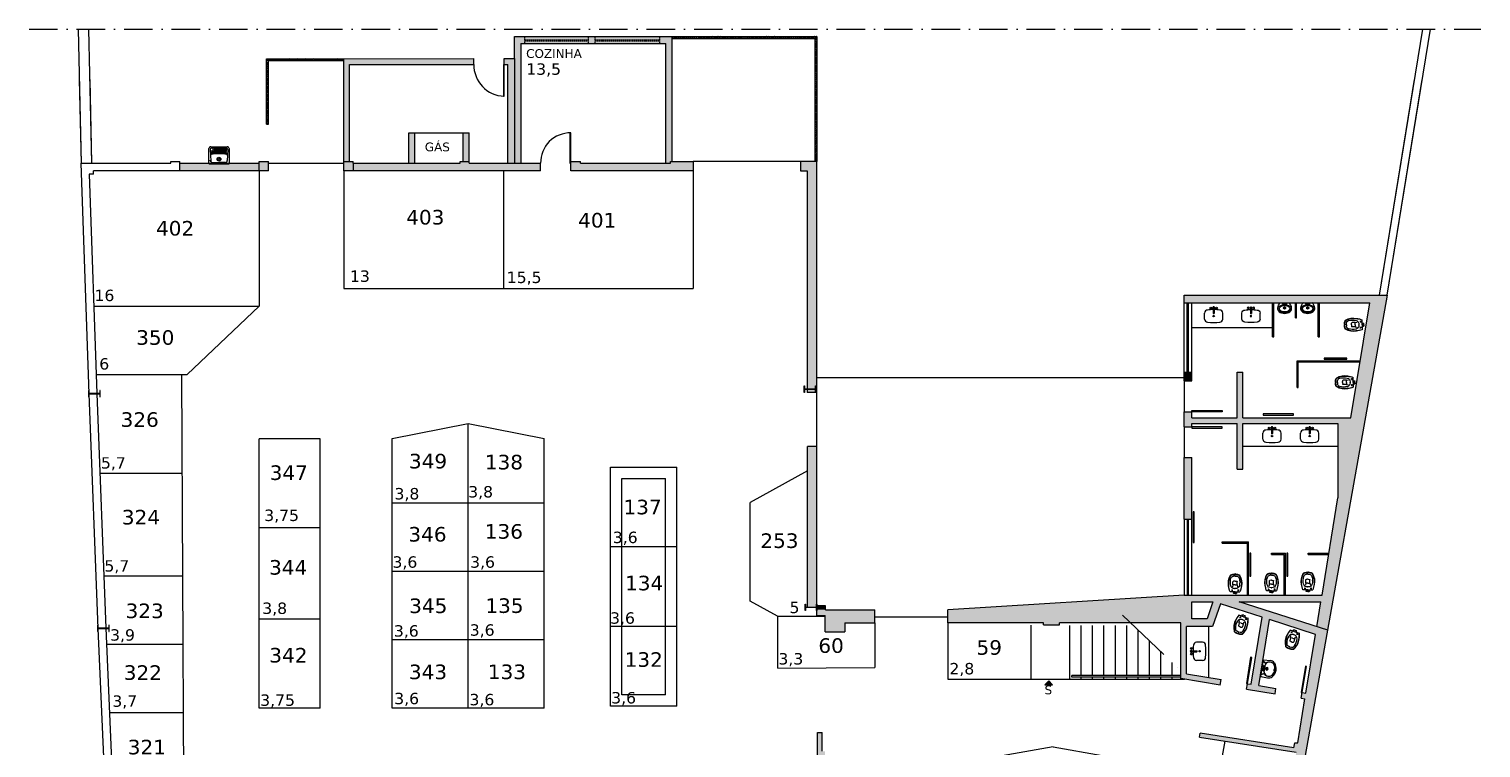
# Model space of a CAD drawing. Extents: x 12209 to 16033, y -13036 to -7356.
# Drawn here: x 12209 to 16033, y -9250 to -7356 of the extents above; entities that cross this region are included whole.
import ezdxf

# ---------------------------------------------------------------- set-up
doc = ezdxf.new("R2010")
doc.units = 0
doc.header["$LTSCALE"] = 100
doc.header["$MEASUREMENT"] = 0
for name, pattern in [('DASHDOT', [2.5, 1.5, -0.5, 0, -0.5]), ('DASHED', [19.05, 12.7, -6.35]), ('HIDDEN', [0.375, 0.25, -0.125])]:
    doc.linetypes.add(name, pattern=pattern)
doc.layers.get('0').update_dxf_attribs({"linetype": 'CONTINUOUS'})
for name, color, linetype in [('1 - AREA', 2, 'CONTINUOUS'), ('4 - BLOCO', 1, 'CONTINUOUS'), ('4 - DIVISORIA', 4, 'CONTINUOUS'), ('4 - HACHURA PAREDE', 251, 'CONTINUOUS'), ('4 - LOUCAS', 1, 'CONTINUOUS'), ('4 - P01', 1, 'CONTINUOUS'), ('4 - P02', 2, 'CONTINUOUS'), ('4 - P03', 3, 'CONTINUOUS'), ('4 - P04', 4, 'CONTINUOUS'), ('4 - P05', 5, 'CONTINUOUS'), ('4 - P06', 6, 'CONTINUOUS'), ('4 - PROJEÇÃO', 1, 'HIDDEN'), ('4 - SIMBOLOS', 2, 'CONTINUOUS'), ('4 - TRACP', 1, 'DASHDOT'), ('4 - VEGETAÇÃO', 93, 'CONTINUOUS'), ('5 - COTAS  ESTUDO', 152, 'CONTINUOUS'), ('5 - NUMERAÇÃO', 1, 'CONTINUOUS'), ('5 - TEXTO', 1, 'CONTINUOUS'), ('ARQ - Louças', 1, 'CONTINUOUS'), ('HACHURA PAREDE', 250, 'CONTINUOUS')]:
    doc.layers.add(name, color=color, linetype=linetype)
doc.styles.add('NUMERAÇAO', font='verdana.ttf', dxfattribs={"height": 30})
doc.styles.add('NUMERAÇÃO', font='verdana.ttf', dxfattribs={"height": 30})
pattern_1 = [(45, (-5765.545, -2), (-2.6516504, 2.6516504), []), (135, (-5765.545, -2), (-7.9549513, 2.6516504), [9.375, -5.625])]

# ---------------------------------------------------------------- blocks, each defined once
blk = doc.blocks.new('CubaRETANGULARde embutir.PL')
for p, q in [((-1, 39.2), (-1, 24.2)), ((1, 39.2), (1, 24.2)), ((-24, 9), (-24, 25)), ((24, 9), (24, 25))]:
    blk.add_line(p, q)
for centre, radius in [((-7.2, 38.2), 2.4), ((7.6, 38.2), 2.4), ((0, 17), 1.82)]:
    blk.add_circle(centre, radius)
for centre, radius, start, end in [((0, 39.2), 2.4, 294.6082, 245.3918), ((0, 39.2), 1, 0, 180), ((-16, 25), 8, 90, 180), ((-16, 9), 8, 180, 270), ((0, -94.5), 128.5, 90.4459, 97.1527), ((0, 128.5), 128.5, 262.8473, 277.1527), ((0, 24.2), 1, 180, 0), ((0, -94.5), 128.5, 82.8473, 89.5541), ((16, 25), 8, 0, 90), ((16, 9), 8, 270, 0)]:
    blk.add_arc(centre, radius, start, end)
blk = doc.blocks.new('Mic')
at = {"layer": '4 - P01'}
for p, q in [((-2.9, 5), (-3.2, 2.7)), ((-3, 2.6), (-2.8, 4.9)), ((-2.4, 5.3), (0, 5.4)), ((-0.2, 5.8), (-2.3, 5.7)), ((0, 10.8), (0, 0)), ((0, 0), (0, -10.8)), ((-2.9, -5), (-3.2, -2.7)), ((-3, -2.6), (-2.8, -4.9)), ((-2.4, -5.3), (0, -5.5)), ((-0.2, -5.9), (-2.3, -5.7))]:
    blk.add_line(p, q, dxfattribs=at)
for centre, radius in [((-16.5, 0), 0.4), ((-15.8, 1.7), 0.4), ((-14.1, 2.4), 0.4), ((-14.1, 0), 0.4), ((-12.4, 1.7), 0.4), ((-11.7, 0), 0.4), ((-4.5, 0), 2.4), ((-4.5, 0), 0.75), ((-15.8, -1.7), 0.4), ((-14.1, -2.4), 0.4), ((-12.4, -1.7), 0.4)]:
    blk.add_circle(centre, radius, dxfattribs=at)
at = {"layer": '4 - P01', "linetype": 'DASHDOT'}
blk.add_circle((-14.1, 0), 2.4, dxfattribs=at)
at = {"layer": '4 - P01'}
for centre, radius, start, end in [((-6.1, 0.3), 19.9, 150.9353, 180.9922), ((-14.8, 4.7), 10.2, 108.4266, 148.893), ((-2.2, 0.3), 21.3, 152.821, 180.7299), ((-2.2, -0.3), 21.3, 179.2701, 207.179), ((-13.7, 6.3), 8.24, 100.5743, 153.3221), ((-16.7, 11.4), 7.03, 54.1436, 108.97), ((-16.6, 9.1), 5.43, 75.3439, 104.6479), ((-16.6, 9.1), 5.43, 61.102, 75.3439), ((-20.2, 4.3), 11.4, 13.6891, 57.0714), ((-20.4, 6.5), 13.1, 19.1635, 53.5427), ((-27.5, 0.5), 19.5, 358.4724, 19.3888), ((-27.5, -0.5), 19.5, 340.6112, 1.5276), ((-33.7, 0.7), 27.6, 2.3143, 21.5339), ((-4.5, 0), 2.66, 68.1735, 117.0317), ((-3.4, 2.6), 0.433, 248.5691, 356.8402), ((-3.5, 2.7), 0.288, 257.2788, 353.7966), ((-2.2, 4.9), 0.724, 95.5722, 174.4278), ((-2.3, 4.9), 0.456, 109.8953, 176.3649), ((-0.5, 10.8), 0.464, 5.3836, 47.7465), ((-6.1, -0.3), 19.9, 179.0078, 209.0647), ((-14.8, -4.7), 10.2, 211.107, 251.5734), ((-13.7, -6.3), 8.24, 206.6779, 259.4257), ((-16.7, -11.4), 7.03, 251.03, 305.8564), ((-16.6, -9.1), 5.43, 255.3521, 284.6561), ((-16.6, -9.1), 5.43, 284.6561, 298.898), ((-20.2, -4.3), 11.4, 302.9286, 346.3109), ((-20.4, -6.5), 13.1, 306.4573, 340.8365), ((-33.7, -0.7), 27.6, 338.4661, 357.6857), ((-4.5, 0), 2.66, 242.9683, 291.8265), ((-3.4, -2.6), 0.433, 3.1598, 111.4309), ((-3.5, -2.7), 0.288, 6.2034, 102.7212), ((-2.2, -4.9), 0.724, 185.5722, 264.4278), ((-2.3, -4.9), 0.456, 183.6351, 250.1047), ((-0.5, -10.8), 0.464, 312.2535, 354.6164)]:
    blk.add_arc(centre, radius, start, end, dxfattribs=at)
at = {"layer": '4 - P02'}
for centre, radius, start, end in [((9.2, -1), 37.2, 165.9406, 178.4012), ((9.2, 1), 37.2, 181.5988, 194.0594), ((-14.1, 5.6), 13, 139.7812, 169.4033), ((-13, 5.2), 14.1, 115.2222, 141.5418), ((-15, 6.2), 12.5, 85.2151, 108.4704), ((-15.3, -0.3), 19, 37.253, 86.1949), ((-14.1, -5.6), 13, 190.5967, 220.2188), ((-13, -5.2), 14.1, 218.4582, 244.7778), ((-15, -6.2), 12.5, 251.5296, 274.7849), ((-15.3, 0.3), 19, 273.8051, 322.747)]:
    blk.add_arc(centre, radius, start, end, dxfattribs=at)
blk = doc.blocks.new('VASO')
for p, q in [((0, -1.8), (0, 1.8)), ((4.4, 3.3), (0.4, 2.2)), ((0.5, 2.3), (0.7, 2.3)), ((1.2, -1.8), (1.2, 1.8)), ((1.2, 1.7), (4.4, 1.7)), ((4.4, -1.8), (4.4, 11.3)), ((6, 6.6), (10.2, 6.6)), ((8.1, 8.7), (8.1, 4.5)), ((8.1, 6.6), (8.1, 8.7)), ((22.4, 3.8), (16.8, 4.8)), ((22.4, 3.8), (30.7, 3.8)), ((22.4, -1.8), (22.4, 3.8)), ((28.7, 10.6), (28.8, 10.6)), ((32, 2.1), (31.9, 2.7)), ((32.3, -0.8), (32, 2.1)), ((45.6, -1.8), (45.6, 2.1)), ((0, -1.8), (0, -5.3)), ((4.4, -6.8), (0.4, -5.8)), ((0.5, -5.8), (0.7, -5.8)), ((1.2, -1.8), (1.2, -5.3)), ((1.2, -5.2), (4.4, -5.2)), ((4.4, -1.8), (4.4, -14.8)), ((6.1, -9.3), (10.1, -9.3)), ((8.1, -11.3), (8.1, -7.3)), ((12.4, -0.6), (12.4, -1.8)), ((12.4, -2.9), (12.4, -1.8)), ((12.4, -1.8), (12.4, -1.8)), ((12.4, -1.8), (12.4, -1.8)), ((22.4, -7.3), (16.8, -8.4)), ((22.4, -1.8), (22.4, -7.3)), ((22.4, -7.3), (30.7, -7.3)), ((28.7, -14.2), (28.8, -14.2)), ((32, -5.7), (31.9, -6.2)), ((32.3, -2.8), (32, -5.7)), ((32.3, -1.8), (32.3, -0.8)), ((32.3, -1.8), (32.3, -2.8)), ((32.3, -1.8), (32.3, -1.8)), ((32.3, -1.8), (32.3, -1.8)), ((45.6, -1.8), (45.6, -5.6)), ((50, -0.2), (50, -1.8)), ((50, -3.3), (50, -1.8)), ((51, -0.2), (51, -1.8)), ((51, -3.3), (51, -1.8))]:
    blk.add_line(p, q)
for centre, radius in [((8.1, 6.6), 0.849), ((8.1, -9.3), 0.849), ((8.1, -9.3), 0.0849)]:
    blk.add_circle(centre, radius)
for centre, radius, start, end in [((0.5, 1.8), 0.489, 90, 180), ((0.7, 1.8), 0.489, 0, 90), ((36, -76.1), 92.9, 100.7694, 109.8778), ((29.6, -79.5), 94.5, 93.2188, 102.8589), ((22.7, -0.3), 10.3, 105.1084, 181.9843), ((26.6, -26.7), 42.6, 60.1723, 100.7694), ((28.8, -31), 41.6, 74.4278, 102.2874), ((26.6, -26.7), 41.6, 60.1723, 93.2188), ((30.7, 2.6), 1.22, 4.6638, 90), ((37.9, 1.6), 7.78, 3.4848, 74.4278), ((46.1, 7.3), 2.45, 24.5795, 60.1723), ((46.1, 7.3), 3.42, 24.5795, 60.1723), ((31.3, 0.5), 18.7, 357.8604, 24.5795), ((31.3, 0.5), 19.7, 357.8604, 24.5795), ((0.5, -5.3), 0.489, 180.0128, 270.0128), ((0.7, -5.3), 0.489, 270.0128, 0.0128), ((36, 72.6), 92.9, 250.135, 259.2435), ((29.6, 75.9), 94.5, 257.1539, 266.7941), ((22.7, -3.3), 10.3, 178.0285, 254.9044), ((26.6, 23.2), 42.6, 259.2435, 299.8405), ((28.8, 27.5), 41.6, 257.7255, 285.585), ((26.6, 23.2), 41.6, 266.7941, 299.8405), ((30.7, -6.1), 1.22, 270.0128, 355.3491), ((37.9, -5.1), 7.78, 285.585, 356.528), ((46.1, -10.8), 2.45, 299.8405, 335.4333), ((46.1, -10.8), 3.42, 299.8405, 335.4333), ((31.3, -4.1), 18.7, 335.4333, 2.1524), ((31.3, -4.1), 19.7, 335.4333, 2.1524)]:
    blk.add_arc(centre, radius, start, end)
blk = doc.blocks.new('lavSimples2')
for p, q in [((-22.3, 0.9), (-23, 18.7)), ((22.3, 0.9), (-22.3, 0.9)), ((21.3, 0), (-21.3, 0)), ((-13.5, 9.1), (-17.5, 0.9)), ((-17.5, 0.9), (-13, 8.8)), ((10.3, 7.8), (-10.3, 7.8)), ((17.5, 0.9), (13, 8.8)), ((13.5, 9.1), (17.5, 0.9)), ((22.3, 0.9), (23, 18.7))]:
    blk.add_line(p, q)
for centre, radius, start, end in [((-7.3, 19.1), 15.7, 136.0061, 181.6883), ((-21.3, 1), 0.966, 182.4102, 270), ((-5.8, 19.6), 13, 166.4742, 230.3505), ((-0.6, 12.7), 25, 88.576, 136.0061), ((-4.7, 18.4), 13.9, 185.4152, 222.2903), ((-6.2, 19.7), 12.6, 128.6182, 166.4742), ((-14.6, 9.4), 0.537, 221.2284, 24.1716), ((-0.6, 12.7), 21.6, 88.3497, 128.6182), ((-13.8, 9.3), 0.401, 328.9032, 135.307), ((-5.8, 19.6), 13, 233.8596, 241.1862), ((-10.3, 11.6), 3.8, 241.1862, 270), ((0, 13.1), 3.55, 90, 270), ((0, 13.1), 1.95, 90, 270), ((0, 4), 1.38, 90, 270), ((0.6, 12.7), 25, 43.9939, 91.424), ((0.6, 12.7), 21.6, 51.3818, 91.6503), ((0, 13.1), 3.55, 270, 90), ((0, 13.1), 1.95, 270, 90), ((0, 4), 1.38, 270, 90), ((10.3, 11.6), 3.8, 270, 298.8138), ((5.8, 19.6), 13, 298.8138, 306.1404), ((13.8, 9.3), 0.401, 44.693, 211.0968), ((6.2, 19.7), 12.6, 13.5258, 51.3818), ((5.8, 19.6), 13, 309.6495, 13.5258), ((14.6, 9.4), 0.537, 155.8284, 318.7716), ((4.7, 18.4), 13.9, 317.7097, 354.5848), ((7.3, 19.1), 15.7, 358.3117, 43.9939), ((21.3, 1), 0.966, 270, 357.5898)]:
    blk.add_arc(centre, radius, start, end)
at = {"linetype": 'DASHED', "ltscale": 0.5}
for centre, start, end in [((-5, 4), 90, 270), ((-5, 4), 270, 90), ((5, 4), 90, 270), ((5, 4), 270, 90)]:
    blk.add_arc(centre, 1.38, start, end, dxfattribs=at)
at = {"linetype": 'ByBlock', "extrusion": (0, 0, -1)}
blk.add_ellipse((0, 31.9), major_axis=(1.2, 0), ratio=0.416667, start_param=3.141593, end_param=9.424778, dxfattribs=at)
blk = doc.blocks.new('Tanque')
at = {"layer": 'ARQ - Louças'}
for p, q in [((-0.255, 0), (0.255, 0)), ((-0.265, -0.405), (-0.265, -0.01)), ((-0.23, -0.384), (-0.224, -0.228)), ((-0.224, -0.228), (-0.218, -0.088)), ((0, -0.363), (-0.193, -0.363)), ((0, -0.337), (-0.192, -0.337)), ((0, -0.311), (-0.191, -0.311)), ((0, -0.285), (-0.19, -0.285)), ((-0.168, -0.04), (0, -0.04)), ((0.168, -0.04), (0, -0.04)), ((0, -0.285), (0.19, -0.285)), ((0, -0.311), (0.191, -0.311)), ((0, -0.337), (0.118, -0.337)), ((0, -0.363), (0.119, -0.363)), ((0.15, -0.347), (0.15, -0.405)), ((0.16, -0.337), (0.208, -0.337)), ((0.224, -0.228), (0.218, -0.088)), ((0.23, -0.384), (0.224, -0.228)), ((0.265, -0.01), (0.265, -0.405)), ((0.215, -0.455), (-0.215, -0.455)), ((0, -0.415), (-0.2, -0.415)), ((0, -0.389), (-0.194, -0.389)), ((0, -0.389), (0.12, -0.389)), ((0, -0.415), (0.16, -0.415)), ((0.16, -0.415), (0.2, -0.415))]:
    blk.add_line(p, q, dxfattribs=at)
for radius in [0.05, 0.025]:
    blk.add_circle((0, -0.13), radius, dxfattribs=at)
for centre, radius, start, end in [((-0.255, -0.01), 0.01, 90, 180), ((0.255, -0.01), 0.01, 0, 90), ((-0.199, -0.229), 0.025, 177.7757, 260.8257), ((-0.168, -0.09), 0.05, 90, 177.7757), ((-0.194, -0.379), 0.01, 177.7757, 270), ((0, 1.002), 1.272, 260.8257, 279.1743), ((-0.193, -0.353), 0.01, 177.7757, 270), ((-0.192, -0.327), 0.01, 177.7757, 270), ((-0.191, -0.301), 0.01, 177.7757, 270), ((-0.19, -0.275), 0.01, 177.7757, 270), ((0.118, -0.327), 0.01, 270, 2.2243), ((0.119, -0.353), 0.01, 270, 2.2243), ((0.12, -0.379), 0.01, 270, 2.2243), ((0.16, -0.347), 0.01, 90, 180), ((0.168, -0.09), 0.05, 53.6197, 90), ((0.185, -0.027), 0.005, 90, 254.832), ((0.168, -0.09), 0.06, 53.6197, 74.832), ((0.19, -0.275), 0.01, 270, 2.2243), ((0.191, -0.301), 0.01, 270, 2.2243), ((0.201, -0.046), 0.005, 233.6197, 53.6197), ((0.199, -0.229), 0.025, 279.1743, 2.2243), ((0.208, -0.327), 0.01, 270, 2.2243), ((0.218, -0.067), 0.005, 25.1435, 205.1435), ((0.168, -0.09), 0.05, 2.2243, 25.1435), ((0.168, -0.09), 0.06, 5.5996, 25.1435), ((0.233, -0.084), 0.005, 185.5996, 0), ((-0.215, -0.405), 0.05, 180, 270), ((-0.2, -0.385), 0.03, 177.7757, 270), ((0.16, -0.405), 0.01, 180, 270), ((0.2, -0.385), 0.03, 270, 2.2243), ((0.215, -0.405), 0.05, 270, 0)]:
    blk.add_arc(centre, radius, start, end, dxfattribs=at)

msp = doc.modelspace()

# ---------------------------------------------------------------- hatches: boundary and pattern name
at = {"layer": '4 - HACHURA PAREDE', "ltscale": 0.2}
h = msp.add_hatch(color=256, dxfattribs=at)
h.paths.add_polyline_path([(13380.5, -7434.5), (13038.4, -7434.6), (13038.4, -7705), (13053.4, -7705), (13053.4, -7449.6), (13380.5, -7449.5)])
h.paths.add_polyline_path([(13487.5, -7434.5), (13460.5, -7434.5), (13460.5, -7449.5), (13470.5, -7449.5), (13470.5, -7710), (13487.5, -7710)])
h.paths.add_polyline_path([(13504.5, -7395), (13514.5, -7395), (13514.5, -7376), (13487.5, -7376), (13487.5, -7434.5), (13487.5, -7710), (13504.5, -7710)])
h.paths.add_polyline_path([(13902.5, -7376), (13870.5, -7376), (13870.5, -7395), (13886, -7395), (13886, -7710), (13898.9, -7710), (13898.9, -7705), (13902.5, -7705)])
h.paths.add_polyline_path([(13870.5, -7376), (13700.5, -7376), (13700.5, -7384.5), (13870.5, -7384.5)])
h.paths.add_polyline_path([(13870.5, -7384.5), (13700.5, -7384.5), (13700.5, -7387.5), (13870.5, -7387.5)])
h.paths.add_polyline_path([(13870.5, -7387.5), (13700.5, -7387.5), (13700.5, -7395), (13870.5, -7395)])
h.paths.add_polyline_path([(13700.5, -7376), (13683, -7376), (13683, -7395), (13700.5, -7395), (13700.5, -7387.5)])
h.paths.add_polyline_path([(13683, -7387.5), (13514.5, -7387.5), (13514.5, -7395), (13683, -7395)])
h.paths.add_polyline_path([(13683, -7384.5), (13514.5, -7384.5), (13514.5, -7387.5), (13683, -7387.5)])
h.paths.add_polyline_path([(13683, -7376), (13514.5, -7376), (13514.5, -7384.5), (13683, -7384.5)])
h = msp.add_hatch(color=256, dxfattribs=at)
h.paths.add_polyline_path([(13368.4, -7630), (13352.4, -7630), (13352.4, -7707), (13368.4, -7707)])
h.paths.add_polyline_path([(13225.4, -7630), (13209.4, -7630), (13209.4, -7712), (13225.4, -7712)])
h = msp.add_hatch(color=256, dxfattribs=at)
h.paths.add_polyline_path([(12815.5, -7710), (12606.4, -7710), (12606.4, -7730), (12815.5, -7730)])
h.paths.add_polyline_path([(12839.4, -7705), (12815.5, -7705), (12815.5, -7710), (12815.5, -7730), (12839.4, -7730)])
h.paths.add_polyline_path([(13062.4, -7710), (13062.4, -7705), (13038.4, -7705), (13038.4, -7730), (13062.4, -7730)])
h.paths.add_polyline_path([(13344.4, -7710), (13062.4, -7710), (13062.4, -7730), (13344.4, -7730)])
h.paths.add_polyline_path([(13556.4, -7730), (13556.4, -7710), (13368.4, -7710), (13368.4, -7705), (13344.4, -7705), (13344.4, -7730)])
h.paths.add_polyline_path([(13636.4, -7705), (13636.4, -7730), (13958.4, -7730), (13958.4, -7705), (13898.9, -7705), (13898.9, -7710), (13661.9, -7710), (13661.9, -7705)])
at = {"layer": '4 - HACHURA PAREDE'}
h = msp.add_hatch(color=256, dxfattribs=at)
h.paths.add_polyline_path([(14281.5, -8313.5), (14283.9, -8313.5), (14283.9, -7705), (14240.9, -7705), (14240.9, -7730), (14258.5, -7730), (14258.5, -8304.5), (14280.5, -8304.5), (14280.5, -8296.5), (14281.5, -8296.5)])
h.paths.add_polyline_path([(14258.5, -8313.5), (14280.5, -8313.5), (14280.5, -8305.5), (14258.5, -8305.5)], flags=17)
h = msp.add_hatch(color=256, dxfattribs=at)
h.paths.add_polyline_path([(15629.4, -8940.1), (15396.6, -8865.5), (15611.4, -8865.5), (15600.7, -8930.9), (15629.4, -8940.1), (15785.7, -8057.3), (15251.2, -8057.3), (15251.2, -8077.3), (15740.2, -8077.3), (15690.7, -8380.3), (15406.2, -8380.3), (15406.2, -8260.3), (15391.2, -8260.3), (15391.2, -8380.3), (15271.2, -8380.3), (15271.2, -8364.3), (15251.2, -8364.3), (15251.2, -8404.3), (15271.2, -8404.3), (15271.2, -8395.3), (15391.2, -8395.3), (15391.2, -8515.3), (15406.2, -8515.3), (15406.2, -8395.3), (15656.2, -8395.3), (15656.2, -8591), (15614.4, -8847.3), (15251.2, -8847.3), (15251.2, -8847.3), (15088.2, -8857.5), (15109.5, -8920), (15242.8, -8920), (15242.8, -9067.3), (15251.5, -9068.7), (15346.6, -9084.2), (15349, -9069.4), (15257.7, -9054.5), (15257.7, -8930), (15325.9, -8930), (15346.7, -8870.5), (15456.8, -8905.8), (15428, -9082.3), (15418.1, -9080.7), (15415.7, -9095.5), (15490.7, -9107.8), (15493.1, -9093), (15447.7, -9085.6), (15476.1, -8912), (15597.4, -8950.9), (15572.1, -9105.9), (15562.2, -9104.3), (15559.8, -9119.1), (15569.6, -9120.7), (15550.7, -9236.8), (15542.6, -9236.8), (15540.5, -9249.3), (15293.3, -9211), (15291.7, -9221.3), (15546.7, -9260.8), (15489.8, -9579.8), (15482.4, -9578.5), (15477.4, -9606.5), (15484.8, -9607.9), (15427, -9931.7), (15418.6, -9930.3), (15414.1, -9955.8), (15422.4, -9957.3), (15365.2, -10277.8), (15357.4, -10276.4), (15351.4, -10309.8), (15267.6, -10309.8), (15209, -10917.3), (15115, -11917.3), (15033, -12864.3), (15032.7, -12864.3), (15002, -12864.3), (15002, -12932.3), (15052.2, -12932.3), (15139.9, -11919.5), (15233.9, -10919.6), (15290.3, -10334.8), (15380.5, -10334.8)])
h.paths.add_polyline_path([(15311.7, -8910.1), (15271.2, -8910.1), (15271.2, -8865.5), (15327.3, -8865.5)], flags=16)
for points in [[(15271.2, -8260.3), (15251.2, -8260.3), (15251.2, -8283.3), (15271.2, -8283.3)], [(15271.2, -8485.3), (15251.2, -8485.3), (15251.2, -8647.3), (15271.2, -8647.3)], [(14298, -9209), (14285.5, -9209), (14285.5, -12719), (14310.5, -12719), (14310.5, -10294.8), (14306, -10294.8), (14306, -10268.8), (14298, -10268.8), (14298, -9965.8), (14305.5, -9965.8), (14305, -9940.8), (14298, -9940.8), (14298, -9623.3), (14305.5, -9623.3), (14305.3, -9601.3), (14298, -9601.3), (14298, -9280.8), (14305, -9280.8), (14305.2, -9258.8), (14298, -9258.8)]]:
    msp.add_hatch(color=256, dxfattribs=at).paths.add_polyline_path(points)
h = msp.add_hatch(color=256, dxfattribs=at)
h.paths.add_polyline_path([(14283.9, -8456), (14259.7, -8456), (14259.5, -8878.9), (14282.9, -8878.9), (14282.9, -8870.9), (14283.9, -8870.9)])
h.paths.add_polyline_path([(14628.9, -8886.5), (14628.9, -8920), (14881.2, -8920), (14881.2, -8926), (14923.2, -8926), (14923.2, -8920), (15109.5, -8920), (15094.4, -8857.2)])
h.paths.add_polyline_path([(14357.5, -8944), (14357.5, -8920), (14436.9, -8920), (14436.9, -8886), (14283.9, -8886), (14283.9, -8901), (14305.5, -8901), (14305.5, -8944)])
at = {"layer": '4 - P01', "ltscale": 0.2}
h = msp.add_hatch(dxfattribs=at)
h.set_pattern_fill('ANSI38', color=256, scale=30)
h.set_pattern_definition(pattern_1)
h.paths.add_polyline_path([(14283.9, -7376), (13902.5, -7376), (13902.5, -7381), (14278.9, -7381), (14278.9, -7705), (14283.9, -7705)])
h = msp.add_hatch(dxfattribs=at)
h.set_pattern_fill('ANSI38', color=256, scale=30)
h.set_pattern_definition(pattern_1)
h.paths.add_polyline_path([(12834.4, -7607), (12839.4, -7607), (12839.4, -7439.6), (13038.4, -7439.6), (13038.4, -7434.6), (12834.4, -7434.6)])
at = {"layer": '4 - SIMBOLOS'}
msp.add_hatch(color=256, dxfattribs=at).paths.add_polyline_path([(14884.8, -9083.6), (14904.8, -9083.6), (14894.8, -9073.6)])
at = {"layer": 'HACHURA PAREDE', "ltscale": 0.2}
h = msp.add_hatch(color=256, dxfattribs=at)
h.dxf.hatch_style = 1
h.paths.add_polyline_path([(14306.9, -8876), (14283.9, -8876), (14283.9, -8886), (14306.9, -8886)])

# ---------------------------------------------------------------- linework, layer by layer
at = {"layer": '4 - DIVISORIA', "ltscale": 0.2}
for p, q in [((12975.5, -8670.5), (12815.5, -8670.5)), ((12975.5, -8910.5), (12815.5, -8910.5))]:
    msp.add_line(p, q, dxfattribs=at)
at = {"layer": '4 - DIVISORIA'}
for p, q in [((13915.5, -8720.3), (13740.5, -8720.3)), ((13915.5, -8930.3), (13740.5, -8930.3))]:
    msp.add_line(p, q, dxfattribs=at)
at = {"layer": '4 - P01', "ltscale": 0.2}
for p, q in [((12834.4, -7607), (12839.4, -7607)), ((13225.4, -7630), (13352.4, -7630)), ((12839.4, -7710), (13038.4, -7710)), ((14240.9, -7705), (13958.4, -7705)), ((14436.9, -8904.9), (14628.9, -8905))]:
    msp.add_line(p, q, dxfattribs=at)
at = {"layer": '4 - P01', "ltscale": 0.05}
msp.add_line((14283.9, -8274), (15251.2, -8274), dxfattribs=at)
at = {"layer": '4 - P01'}
for p, q in [((14283.9, -8456), (14283.9, -8313.5)), ((13770.5, -8720.3), (13770.5, -8540.3)), ((13770.5, -8540.3), (13885.5, -8540.3)), ((13885.5, -8720.3), (13885.5, -8540.3)), ((13770.5, -9110.3), (13770.5, -8720.3)), ((13885.5, -9110.3), (13885.5, -8720.3)), ((14950.1, -9068.8), (14950.1, -8927.7)), ((14980.1, -9058.8), (14980.1, -8927.7)), ((15010.1, -9058.8), (15010.1, -8927.7)), ((15040.1, -9058.8), (15040.1, -8927.7)), ((15070.1, -9058.8), (15070.1, -8927.7)), ((15100.1, -9058.8), (15100.1, -8927.7)), ((15130.1, -9058.8), (15130.1, -8939.6)), ((15160.1, -9058.8), (15160.1, -8968.1)), ((15190.1, -9058.8), (15190.1, -8996.6)), ((15220.1, -9058.8), (15220.1, -9025.1)), ((14847.7, -9068.8), (15252, -9068.8)), ((14980.1, -9068.8), (14980.1, -9063.8)), ((15010.1, -9068.8), (15010.1, -9063.8)), ((15040.1, -9068.8), (15040.1, -9063.8)), ((15070.1, -9068.8), (15070.1, -9063.8)), ((15100.1, -9068.8), (15100.1, -9063.8)), ((15130.1, -9068.8), (15130.1, -9063.8)), ((15160.1, -9068.8), (15160.1, -9063.8)), ((15190.1, -9068.8), (15190.1, -9063.8)), ((15220.1, -9068.8), (15220.1, -9063.8)), ((13885.5, -9110.3), (13770.5, -9110.3))]:
    msp.add_line(p, q, dxfattribs=at)
at = {"layer": '4 - P01', "ltscale": 0.2}
for points in [[(13902.5, -7376), (14283.9, -7376), (14283.9, -7705)], [(13902.5, -7381), (14278.9, -7381), (14278.9, -7705)], [(12834.4, -7607), (12834.4, -7434.6), (13038.4, -7434.6)], [(12839.4, -7607), (12839.4, -7439.7), (13038.4, -7439.7)]]:
    msp.add_lwpolyline(points, dxfattribs=at)
at = {"layer": '4 - P02', "ltscale": 0.2}
for p, q in [((12815.5, -7730), (12815.5, -8086.5)), ((12625.5, -8266.5), (12815.5, -8086.5)), ((12975.5, -8435.5), (12815.5, -8435.5)), ((14628.9, -9068.8), (14847.7, -9068.8))]:
    msp.add_line(p, q, dxfattribs=at)
at = {"layer": '4 - P02'}
for p, q in [((13038.4, -7730), (13038.4, -8040)), ((13958.4, -7730), (13958.4, -8040)), ((13038.4, -8040), (13958.4, -8040)), ((15251.2, -8260.3), (15251.2, -8077.3)), ((15259.2, -8260.3), (15259.2, -8077.3)), ((15263.2, -8260.3), (15263.2, -8077.3)), ((15271.2, -8260.3), (15271.2, -8077.3)), ((15484.2, -8167.3), (15484.2, -8077.3)), ((15487.2, -8167.3), (15487.2, -8077.3)), ((15544.2, -8117.3), (15544.2, -8077.3)), ((15547.2, -8117.3), (15547.2, -8077.3)), ((15604.6, -8167.3), (15604.6, -8077.3)), ((15607.6, -8167.3), (15607.6, -8077.3)), ((15271.2, -8142.3), (15484.2, -8142.3)), ((15271.2, -8142.3), (15421.2, -8142.3)), ((15544.2, -8117.3), (15547.2, -8117.3)), ((15484.2, -8167.3), (15487.2, -8167.3)), ((15604.6, -8167.3), (15607.6, -8167.3)), ((15548.8, -8230.3), (15714.7, -8230.3)), ((15548.8, -8300.3), (15548.8, -8230.3)), ((15551.8, -8233.3), (15714.2, -8233.3)), ((15551.8, -8300.3), (15551.8, -8233.3)), ((12625.5, -11126.6), (12611.8, -8266.5)), ((15251.2, -8283.3), (15251.2, -8364.3)), ((15548.8, -8300.3), (15551.8, -8300.3)), ((15251.2, -8404.3), (15251.2, -8485.3)), ((12815.5, -9145), (12815.5, -8435.5)), ((12975.5, -9145), (12975.5, -8435.5)), ((13165.5, -9145), (13165.5, -8435)), ((13565.5, -9145), (13565.5, -8435)), ((15406.2, -8455.3), (15656.2, -8455.3)), ((15406.2, -8455.3), (15656.2, -8455.3)), ((13740.5, -8720.3), (13740.5, -8510.3)), ((13740.5, -8510.3), (13915.5, -8510.3)), ((13915.5, -8785), (13915.5, -8510.3)), ((14259.7, -8520.1), (14108.7, -8603.1)), ((14108.7, -8863.1), (14108.7, -8603.1)), ((13915.5, -9140.3), (13915.5, -8657.8)), ((15251.2, -8647.3), (15251.2, -8847.3)), ((15259.2, -8647.3), (15259.2, -8847.3)), ((15263.2, -8847.3), (15263.2, -8647.3)), ((15271.2, -8847.3), (15271.2, -8647.3)), ((15351.2, -8707.3), (15421.2, -8707.3)), ((15351.2, -8710.3), (15351.2, -8707.3)), ((15351.2, -8710.3), (15418.2, -8710.3)), ((15418.2, -8847.3), (15418.2, -8710.3)), ((15421.2, -8847.3), (15421.2, -8707.3)), ((13740.5, -9140.3), (13740.5, -8720.3)), ((15481.2, -8737.3), (15517.9, -8737.3)), ((15481.2, -8740.3), (15481.2, -8737.3)), ((15481.2, -8740.3), (15514.9, -8740.3)), ((15514.9, -8847.3), (15514.9, -8740.3)), ((15517.9, -8847.3), (15517.9, -8737.3)), ((15577.9, -8737.3), (15632.6, -8737.3)), ((15577.9, -8740.3), (15577.9, -8737.3)), ((15577.9, -8740.3), (15632.1, -8740.3)), ((14180.5, -8902.7), (14108.7, -8863.1)), ((14180.5, -8902.7), (14180.5, -9038.6)), ((14180.5, -8902.7), (14305.5, -8902.7)), ((14436.9, -8920), (14436.9, -9038.4)), ((14628.9, -8920), (14628.9, -9068.8)), ((15316.7, -9064.2), (15316.7, -8930.4)), ((14180.5, -9039.7), (14436.9, -9038.4)), ((15242.8, -9058.8), (14955.1, -9058.8)), ((14955.1, -9063.8), (14955.1, -9058.8)), ((15242.8, -9063.8), (14955.1, -9063.8)), ((12975.5, -9145), (12815.5, -9145)), ((13565.5, -9145), (13165.5, -9145)), ((13915.5, -9140.3), (13740.5, -9140.3)), ((14906.7, -9247.3), (14667.7, -9289.4)), ((14906.7, -9247.3), (15164.8, -9292.8)), ((15358.6, -9231.8), (15227.2, -9967.7))]:
    msp.add_line(p, q, dxfattribs=at)
at = {"layer": '4 - P02', "ltscale": 0.2}
for points in [[(13458.5, -7533.5), (13460.5, -7533.5), (13460.5, -7449.5), (13458.5, -7449.5)], [(13633.4, -7710), (13636.4, -7710), (13636.4, -7630), (13633.4, -7630)]]:
    msp.add_lwpolyline(points, close=True, dxfattribs=at)
at = {"layer": '4 - P02'}
for points in [[(15620.1, -8223.3), (15620.1, -8226.3), (15680.1, -8226.3), (15680.1, -8223.3)], [(15271.2, -8364.3), (15271.2, -8361.3), (15351.2, -8361.3), (15351.2, -8364.3)], [(15459.2, -8370.1), (15459.2, -8373.1), (15539.2, -8373.1), (15539.2, -8370.1)], [(15271.2, -8404.3), (15271.2, -8407.3), (15351.2, -8407.3), (15351.2, -8404.3)], [(15274.9, -8628.4), (15274.9, -8708.4), (15277.9, -8708.4), (15277.9, -8628.4)], [(15424, -8737.3), (15424, -8797.3), (15427, -8797.3), (15427, -8737.3)], [(15521.7, -8737.3), (15521.7, -8797.3), (15524.7, -8797.3), (15524.7, -8737.3)], [(15426.4, -9011.2), (15415.1, -9080.2), (15418.1, -9080.7), (15429.4, -9011.6)], [(15570.5, -9034.7), (15559.2, -9103.8), (15562.2, -9104.3), (15573.5, -9035.2)]]:
    msp.add_lwpolyline(points, close=True, dxfattribs=at)
msp.add_lwpolyline([(13165.5, -8435), (13365.5, -8395), (13565.5, -8435)], dxfattribs=at)
at = {"layer": '4 - P03'}
for p, q in [((12338.3, -7356.5), (12346.5, -7710.3)), ((12365.8, -7356.5), (12373.9, -7710)), ((15765.4, -8057.3), (15880, -7356.5)), ((15785.7, -8057.3), (15900.2, -7356.5)), ((12341.4, -7489.4), (12346.5, -7710.3)), ((12368.8, -7489.4), (12373.9, -7710)), ((15765.4, -8057.3), (15858.2, -7489.4)), ((15785.7, -8057.3), (15878.5, -7489.4))]:
    msp.add_line(p, q, dxfattribs=at)
at = {"layer": '4 - P04'}
for p, q in [((13458.4, -7730), (13458.4, -8040)), ((12379.5, -8086.5), (12815.5, -8086.5)), ((12385.8, -8266.5), (12625.5, -8266.5)), ((13365.5, -9145), (13365.5, -8395)), ((13565.5, -8605), (13165.5, -8605)), ((13565.5, -8785), (13165.5, -8785)), ((12406.1, -8796.5), (12614.3, -8796.5)), ((14847.7, -8926.7), (14847.7, -9068.8)), ((14847.7, -8926.7), (14847.7, -9068.8)), ((12413.3, -8976.5), (12615.2, -8976.5)), ((13565.5, -8965), (13165.5, -8965)), ((12420.5, -9156.5), (12617.2, -9156.5))]:
    msp.add_line(p, q, dxfattribs=at)
at = {"layer": '4 - P04', "ltscale": 0.2}
msp.add_line((12395.7, -8526.5), (12613, -8526.5), dxfattribs=at)
at = {"layer": '4 - P05'}
for points in [[(14251.5, -8305.5), (14251.5, -8313.5), (14250.5, -8313.5), (14250.5, -8296.5), (14251.5, -8296.5), (14251.5, -8304.5), (14280.5, -8304.5), (14280.5, -8296.5), (14281.5, -8296.5), (14281.5, -8313.5), (14280.5, -8313.5), (14280.5, -8305.5)], [(12395.5, -8317.5), (12395.5, -8325.5), (12396.5, -8325.5), (12396.5, -8308.5), (12395.5, -8308.5), (12395.5, -8316.5), (12366.5, -8316.5), (12366.5, -8308.5), (12365.5, -8308.5), (12365.5, -8325.5), (12366.5, -8325.5), (12366.5, -8317.5)], [(14253.9, -8879.9), (14253.9, -8887.9), (14252.9, -8887.9), (14252.9, -8870.9), (14253.9, -8870.9), (14253.9, -8878.9), (14282.9, -8878.9), (14282.9, -8870.9), (14283.9, -8870.9), (14283.9, -8887.9), (14282.9, -8887.9), (14282.9, -8879.9)], [(12419.5, -8935.5), (12419.5, -8943.5), (12420.5, -8943.5), (12420.5, -8926.5), (12419.5, -8926.5), (12419.5, -8934.5), (12390.5, -8934.5), (12390.5, -8926.5), (12389.5, -8926.5), (12389.5, -8943.5), (12390.5, -8943.5), (12390.5, -8935.5)], [(12419.5, -8935.5), (12419.5, -8943.5), (12420.5, -8943.5), (12420.5, -8926.5), (12419.5, -8926.5), (12419.5, -8934.5), (12390.5, -8934.5), (12390.5, -8926.5), (12389.5, -8926.5), (12389.5, -8943.5), (12390.5, -8943.5), (12390.5, -8935.5)]]:
    msp.add_lwpolyline(points, close=True, dxfattribs=at)
at = {"layer": '4 - P06'}
for p, q in [((13487.5, -7376), (13902.5, -7376)), ((13487.5, -7434.5), (13487.5, -7376)), ((13902.5, -7705), (13902.5, -7376)), ((13504.5, -7395), (13886, -7395)), ((13886, -7710), (13886, -7395)), ((13380.5, -7449.5), (13380.5, -7434.5)), ((13460.5, -7449.5), (13460.5, -7434.5)), ((13470.5, -7710), (13470.5, -7449.5)), ((13209.4, -7630), (13225.4, -7630)), ((13209.4, -7710), (13209.4, -7630)), ((13225.4, -7710), (13225.4, -7630)), ((13352.4, -7705), (13352.4, -7630)), ((13352.4, -7630), (13368.4, -7630)), ((13368.4, -7710), (13368.4, -7630)), ((12367.5, -8317.2), (12346.5, -7710)), ((12346.5, -7710), (12582.4, -7710)), ((12582.4, -7705), (12606.4, -7705)), ((12606.4, -7710), (12815.5, -7710)), ((12815.5, -7705), (12839.4, -7705)), ((13038.4, -7705), (13062.4, -7705)), ((13062.4, -7710), (13344.4, -7710)), ((13344.4, -7705), (13368.4, -7705)), ((13368.4, -7710), (13556.4, -7710)), ((13556.4, -7730), (13556.4, -7710)), ((13636.4, -7705), (13661.9, -7705)), ((13636.4, -7710), (13636.4, -7710)), ((13636.4, -7730), (13636.4, -7710)), ((13661.9, -7710), (13898.9, -7710)), ((13898.9, -7705), (13958.4, -7705)), ((13958.4, -7705), (13958.4, -7705)), ((13958.4, -7705), (13958.4, -7730)), ((13958.4, -7705), (13958.4, -7705)), ((14240.9, -7705), (14240.9, -7730)), ((14283.9, -7705), (14240.9, -7705)), ((14283.9, -8313.5), (14283.9, -7705)), ((12378.5, -7739), (12367.5, -7739)), ((12815.5, -7730), (12378.5, -7730)), ((12378.5, -7739), (12378.5, -7730)), ((12839.4, -7730), (12815.5, -7730)), ((13062.4, -7730), (13038.4, -7730)), ((13556.4, -7730), (13062.4, -7730)), ((13958.4, -7730), (13636.4, -7730)), ((14258.5, -7730), (14258.5, -8304.5)), ((15251.2, -8077.3), (15251.2, -8057.3)), ((15251.2, -8057.3), (15785.7, -8057.3)), ((15785.7, -8057.3), (15380.5, -10334.8)), ((15251.2, -8077.3), (15740.2, -8077.3)), ((15690.7, -8380.3), (15740.2, -8077.3)), ((15251.2, -8283.3), (15251.2, -8260.3)), ((15251.2, -8260.3), (15271.2, -8260.3)), ((15251.2, -8283.3), (15271.2, -8283.3)), ((15271.2, -8283.3), (15271.2, -8260.3)), ((15391.2, -8380.3), (15391.2, -8260.3)), ((15391.2, -8260.3), (15406.2, -8260.3)), ((15406.2, -8380.3), (15406.2, -8260.3)), ((12391.5, -8935.3), (12367.5, -8317.2)), ((14258.5, -8305.5), (14258.5, -8313.5)), ((14283.9, -8313.5), (14258.5, -8313.5)), ((15251.2, -8404.3), (15251.2, -8364.3)), ((15251.2, -8364.3), (15271.2, -8364.3)), ((15271.2, -8380.3), (15271.2, -8364.3)), ((15251.2, -8404.3), (15271.2, -8404.3)), ((15271.2, -8380.3), (15391.2, -8380.3)), ((15271.2, -8404.3), (15271.2, -8395.3)), ((15271.2, -8395.3), (15391.2, -8395.3)), ((15391.2, -8515.3), (15391.2, -8395.3)), ((15406.2, -8380.3), (15690.7, -8380.3)), ((15406.2, -8515.3), (15406.2, -8395.3)), ((15406.2, -8395.3), (15656.2, -8395.3)), ((15656.2, -8395.3), (15656.2, -8591)), ((14259.5, -8878.9), (14259.7, -8456)), ((14283.9, -8456), (14259.7, -8456)), ((14283.9, -8901), (14283.9, -8456)), ((15251.2, -8647.3), (15251.2, -8485.3)), ((15251.2, -8485.3), (15271.2, -8485.3)), ((15271.2, -8647.3), (15271.2, -8485.3)), ((15391.2, -8515.3), (15406.2, -8515.3)), ((15614.4, -8847.3), (15656.2, -8591)), ((15251.2, -8647.3), (15271.2, -8647.3)), ((15251.2, -8847.3), (14628.9, -8886.5)), ((15251.2, -8847.3), (15614.4, -8847.3)), ((15271.2, -8910.1), (15271.2, -8865.5)), ((15271.2, -8865.5), (15327.3, -8865.5)), ((15327.3, -8865.5), (15311.7, -8910.1)), ((15346.7, -8870.5), (15325.9, -8930)), ((15456.8, -8905.8), (15346.7, -8870.5)), ((15629.4, -8940.1), (15396.6, -8865.5)), ((15396.6, -8865.5), (15611.4, -8865.5)), ((15600.7, -8930.9), (15611.4, -8865.5)), ((14306.9, -8876), (14283.9, -8876)), ((14283.9, -8901), (14305.5, -8901)), ((14305.5, -8944), (14305.5, -8901)), ((14306.9, -8886), (14306.9, -8876)), ((14306.9, -8886), (14436.9, -8886)), ((15428, -9082.3), (15456.8, -8905.8)), ((12417.5, -9550.3), (12391.5, -8935.3)), ((14305.5, -8944), (14357.5, -8944)), ((14357.5, -8920), (14357.5, -8944)), ((14357.5, -8920), (14436.9, -8920)), ((14881.2, -8920), (14628.9, -8920)), ((14881.2, -8926), (14881.2, -8920)), ((14881.2, -8926), (14923.2, -8926)), ((15242.8, -8920), (14923.2, -8920)), ((14923.2, -8926), (14923.2, -8920)), ((15242.8, -9067.3), (15242.8, -8920)), ((15325.9, -8930), (15257.7, -8930)), ((15257.7, -9054.5), (15257.7, -8930)), ((15311.7, -8910.1), (15271.2, -8910.1)), ((15447.7, -9085.6), (15476.1, -8912)), ((15597.4, -8950.9), (15476.1, -8912)), ((15572.1, -9105.9), (15597.4, -8950.9)), ((15257.7, -9054.5), (15349, -9069.4)), ((15346.6, -9084.2), (15242.8, -9067.3)), ((15346.6, -9084.2), (15349, -9069.4)), ((15415.7, -9095.5), (15418.1, -9080.7)), ((15415.7, -9095.5), (15490.7, -9107.8)), ((15418.1, -9080.7), (15428, -9082.3)), ((15447.7, -9085.6), (15493.1, -9093)), ((15490.7, -9107.8), (15493.1, -9093)), ((15550.7, -9236.8), (15569.6, -9120.7)), ((15559.8, -9119.1), (15562.2, -9104.3)), ((15559.8, -9119.1), (15569.6, -9120.7)), ((15562.2, -9104.3), (15572.1, -9105.9)), ((14285.5, -12752.5), (14285.5, -9209)), ((14285.5, -9209), (14298, -9209)), ((14298, -9258.8), (14298, -9209)), ((15291.7, -9221.3), (15293.3, -9211)), ((15540.5, -9249.3), (15293.3, -9211)), ((15291.7, -9221.3), (15546.7, -9260.8)), ((15540.5, -9249.3), (15542.6, -9236.8)), ((15542.6, -9236.8), (15550.7, -9236.8))]:
    msp.add_line(p, q, dxfattribs=at)
at = {"layer": '4 - P06', "ltscale": 0.2}
for p, q in [((12582.4, -7710), (12582.4, -7705)), ((12606.4, -7730), (12606.4, -7705)), ((12815.5, -7730), (12815.5, -7705)), ((12839.4, -7730), (12839.4, -7705)), ((13038.4, -7730), (13038.4, -7705)), ((13062.4, -7710), (13062.4, -7705)), ((13062.4, -7710), (13062.4, -7730)), ((13344.4, -7710), (13344.4, -7705)), ((13368.4, -7710), (13368.4, -7705)), ((13636.4, -7710), (13636.4, -7705)), ((13661.9, -7710), (13661.9, -7705)), ((13898.9, -7710), (13898.9, -7705)), ((13958.4, -7705), (13958.4, -7705)), ((14240.9, -7730), (14258.5, -7730)), ((14436.9, -8920), (14436.9, -8886)), ((14628.9, -8920), (14628.9, -8886.5)), ((14628.9, -8920), (14628.9, -8886.5))]:
    msp.add_line(p, q, dxfattribs=at)
at = {"layer": '4 - P06'}
for points in [[(13504.5, -7395), (13504.5, -7710)], [(13038.4, -7707), (13038.4, -7434.6), (13380.5, -7434.5)], [(13053.4, -7705), (13053.4, -7449.6), (13380.5, -7449.5)], [(13460.5, -7434.5), (13487.5, -7434.5), (13487.5, -7710)], [(13460.5, -7449.5), (13470.5, -7449.5)], [(12367.5, -7739), (12387.5, -8316.5), (12411.5, -8934.5), (12437.5, -9549.5), (12461.5, -10165.5), (12481.5, -10777.5), (12505.5, -11374)]]:
    msp.add_lwpolyline(points, dxfattribs=at)
at = {"layer": '4 - PROJEÇÃO', "ltscale": 0.02}
for p, q in [((13514.5, -7395), (13514.5, -7376)), ((13683, -7395), (13683, -7376)), ((13700.5, -7395), (13700.5, -7376)), ((13870.5, -7395), (13870.5, -7376)), ((13514.5, -7384.5), (13683, -7384.5)), ((13514.5, -7387.5), (13683, -7387.5)), ((13700.5, -7384.5), (13870.5, -7384.5)), ((13700.5, -7387.5), (13870.5, -7387.5))]:
    msp.add_line(p, q, dxfattribs=at)
at = {"layer": '4 - SIMBOLOS'}
msp.add_lwpolyline([(14884.8, -9083.6), (14904.8, -9083.6), (14894.8, -9073.6)], close=True, dxfattribs=at)
at = {"layer": '4 - TRACP'}
msp.add_line((15089, -8900.5), (15242.8, -9046.7), dxfattribs=at)
at = {"layer": '4 - VEGETAÇÃO', "ltscale": 0.2}
msp.add_lwpolyline([(12365.8, -7356.5), (12373.9, -7710)], dxfattribs=at)
at = {"layer": '5 - COTAS  ESTUDO', "color": 3, "linetype": 'DASHDOT', "ltscale": 0.5}
msp.add_line((12209.1, -7356.5), (16033, -7356.5), dxfattribs=at)
at = {"layer": '5 - TEXTO'}
for centre, radius, start, end in [((13462.9, -7451.1), 82.4, 178.8938, 268.3118), ((13634.9, -7708.5), 78.5, 88.9053, 181.0947)]:
    msp.add_arc(centre, radius, start, end, dxfattribs=at)

# ---------------------------------------------------------------- block references
at = {"layer": '4 - BLOCO'}
for p in [(15329, -8129.5), (15482.8, -8445.7), (15581.9, -8445.7)]:
    msp.add_blockref('CubaRETANGULARde embutir.PL', p, dxfattribs=at)
at = {"layer": '4 - BLOCO', "xscale": -1}
for name, p in [('CubaRETANGULARde embutir.PL', (15427.3, -8129.5)), ('VASO', (15724.2, -8133.6)), ('VASO', (15700.9, -8285.3))]:
    msp.add_blockref(name, p, dxfattribs=at)
at = {"layer": '4 - BLOCO', "xscale": -1, "rotation": 270}
for p in [(15387.1, -8842.8), (15483.1, -8840.6), (15578.9, -8838.1)]:
    msp.add_blockref('VASO', p, dxfattribs=at)
at = {"layer": '4 - BLOCO'}
for name, p, rotation in [('VASO', (15410.4, -8900.9), 252.2296967639579), ('VASO', (15545.6, -8940.4), 252.2296967639579), ('CubaRETANGULARde embutir.PL', (15308.8, -8995.4), 90), ('lavSimples2', (15456.2, -9039.3), 260.7146215677453)]:
    msp.add_blockref(name, p, dxfattribs=dict(at, rotation=rotation))
at = {"layer": '4 - LOUCAS', "xscale": 100, "yscale": 100, "zscale": 100, "rotation": 180.1089991056036}
msp.add_blockref('Tanque', (12709.4, -7712), dxfattribs=at)
at = {"layer": '4 - P01', "rotation": 90}
for p in [(15515.8, -8077.3), (15576.7, -8077.3)]:
    msp.add_blockref('Mic', p, dxfattribs=at)

# ---------------------------------------------------------------- texts
at = {"layer": '1 - AREA', "style": 'NUMERAÇÃO'}
for s, p in [('13,5', (13518.6, -7476.9)), ('13', (13054.4, -8022.3)), ('15,5', (13467.3, -8025.4)), ('16', (12381.5, -8073)), ('6', (12394.1, -8253.3)), ('5,7', (12398.5, -8514.1)), ('3,8', (13171.6, -8595.3)), ('3,8', (13365.7, -8590.2)), ('3,75', (12828.5, -8652.2)), ('3,6', (13746.6, -8710.3)), ('5,7', (12407.6, -8785.4)), ('3,6', (13166.3, -8775.2)), ('3,6', (13370.8, -8775.2)), ('3,8', (12823.3, -8897)), ('5', (14212, -8894.8)), ('3,6', (13739.4, -8922.7)), ('3,9', (12422.6, -8967.3)), ('3,6', (13170, -8956.7)), ('3,6', (13369.8, -8954.3)), ('3,3', (14182.7, -9030.1)), ('2,8', (14633.1, -9056.1)), ('3,7', (12428.5, -9141.5)), ('3,75', (12817.9, -9139)), ('3,6', (13170.9, -9134.7)), ('3,6', (13369.1, -9137.6)), ('3,6', (13742.3, -9132.7))]:
    msp.add_text(s, height=30, dxfattribs=at).set_placement(p)
at = {"layer": '5 - NUMERAÇÃO', "style": 'NUMERAÇAO'}
for s, p in [('403', (13202.5, -7871.3)), ('402', (12543.5, -7900.4)), ('401', (13655.3, -7879.2)), ('350', (12491.3, -8188.1)), ('326', (12450.3, -8404.2)), ('349', (13209.7, -8513.7)), ('138', (13409.6, -8516.3)), ('347', (12842.9, -8544.1)), ('137', (13774.7, -8634.6)), ('324', (12453.5, -8661.3)), ('346', (13208.2, -8706.4)), ('136', (13409.4, -8698.8)), ('253', (14135.1, -8723.2)), ('344', (12841.4, -8793.5)), ('134', (13778.9, -8834.8)), ('323', (12463.3, -8908)), ('345', (13210.3, -8894.7)), ('135', (13411, -8894.3)), ('342', (12841.9, -9024.9)), ('60', (14288, -8999.5)), ('59', (14704.5, -9004.5)), ('132', (13777.8, -9036.3)), ('322', (12458.6, -9070.6)), ('343', (13209.5, -9068.8)), ('133', (13417.4, -9068.6)), ('321', (12469.1, -9266.8))]:
    msp.add_text(s, height=38.4, dxfattribs=at).set_placement(p)
at = {"layer": '5 - TEXTO', "style": 'NUMERAÇAO'}
for s, p in [('COZINHA', (13518.3, -7432.5)), ('GÁS', (13251.4, -7678.5)), ('S', (14883.7, -9108.6))]:
    msp.add_text(s, height=23, dxfattribs=at).set_placement(p)

doc.saveas('drawing.dxf')
